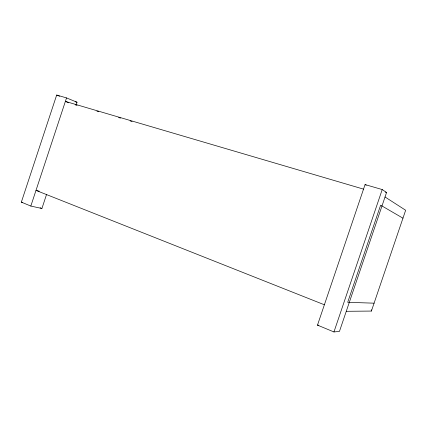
<?xml version="1.0" encoding="UTF-8"?>
<svg xmlns="http://www.w3.org/2000/svg" width="427" height="427" viewBox="0 0 427 427"><rect width="100%" height="100%" fill="white"/><g stroke="black" fill="none" stroke-linecap="round" stroke-linejoin="round"><path stroke-width="0.64" d="M46.591 194.338L41.91 208.499L30.824 206.06L21.35 202.126L56.674 95.045L66.532 97.911L77.025 102.229L76.081 105.095M30.824 206.06L66.532 97.911M317.496 325.123L365.069 184.581L382.213 189.556L386.558 192.492L339.454 331.4L333.946 331.955L317.496 325.123L318.82 325.203M333.946 331.955L382.213 189.556M346.27 311.299L371.405 311.064L405.65 210.255L385.031 196.986M374.084 303.175L347.701 302.305L380.628 205.184L402.96 218.181M21.35 202.126L22.588 202.403M39.231 191.195L35.996 190.399L324.381 304.782M75.189 101.695L77.025 102.229M385.287 192.118L386.558 192.492M363.526 189.129L65.374 101.407L68.795 102.79M75.12 104.716L77.041 105.282M96.876 111.132L98.797 111.693M118.631 117.542L120.553 118.108M130.15 120.932L132.066 121.498M56.674 95.045L59.609 96.251M40.143 207.768L41.91 208.499M365.069 184.581L366.217 185.19M371.309 309.821L371.405 311.064"/></g></svg>
